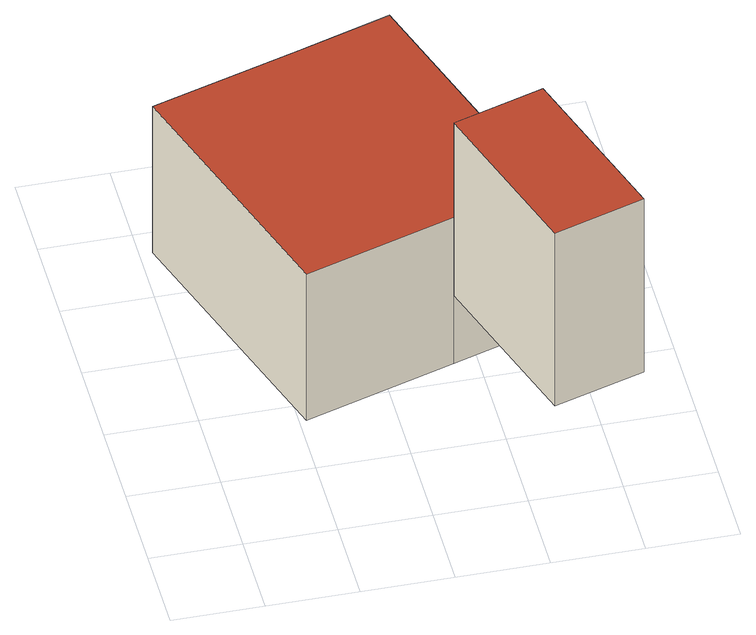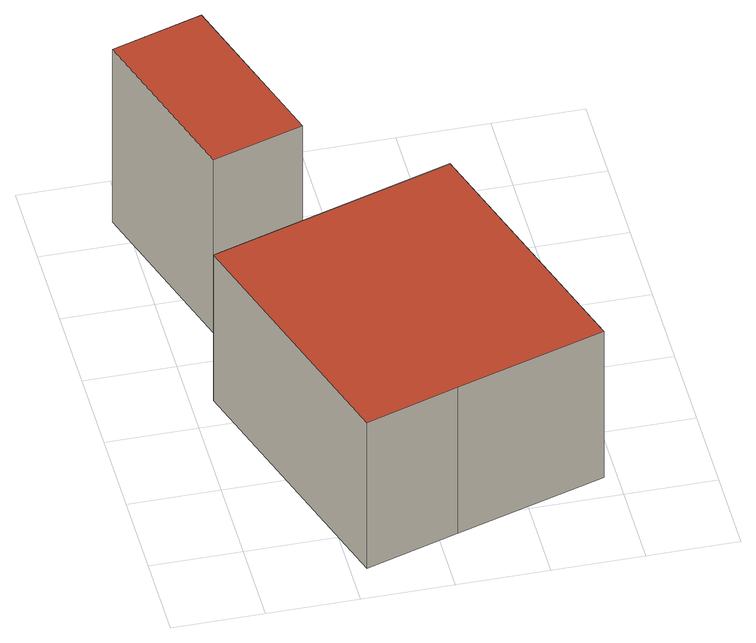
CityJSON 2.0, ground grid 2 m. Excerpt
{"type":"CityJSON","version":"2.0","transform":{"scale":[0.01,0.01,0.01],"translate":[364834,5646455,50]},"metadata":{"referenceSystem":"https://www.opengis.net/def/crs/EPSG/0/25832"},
"CityObjects":{
"building1":{"type":"Building","attributes":{"Geometrietyp2DReferenz":"3000","Gemeindeschluessel":"05315000","function":"31001_2000","roofType":"1000","measuredHeight":3.93},"address":[{"country":"Germany","locality":"Köln","thoroughfareNumber":"31","thoroughfareName":"Im Langen Bruch"}],"geometry":[{"type":"Solid","lod":"2","boundaries":[[[[0,1,2,3]],[[4,5,1,0]],[[6,7,5,4]],[[8,9,7,6]],[[10,11,9,8]],[[3,2,11,10]],[[8,6,4,0,3,10]],[[1,5,7,9,11,2]]]],"semantics":{"surfaces":[{"type":"WallSurface"},{"type":"RoofSurface"},{"type":"GroundSurface"}],"values":[[0,0,0,0,0,0,1,2]]}}]},
"building2":{"type":"Building","attributes":{"Geometrietyp2DReferenz":"3000","Gemeindeschluessel":"05315000","function":"31001_2000","roofType":"9999","measuredHeight":4.65},"address":[{"country":"Germany","locality":"Köln","thoroughfareNumber":"29","thoroughfareName":"Im Langen Bruch"}],"geometry":[{"type":"Solid","lod":"2","boundaries":[[[[12,13,14,15]],[[13,16,17,14]],[[12,18,16,13]],[[15,19,18,12]],[[14,17,19,15]],[[16,18,19,17]]]],"semantics":{"surfaces":[{"type":"RoofSurface"},{"type":"WallSurface"},{"type":"GroundSurface"}],"values":[[0,1,1,1,1,2]]}}]}
},
"vertices":[
[565,1108,431],[565,1108,38],[359,1042,38],[359,1042,431],[751,521,431],[751,521,38],[549,457,431],[549,457,38],[214,351,431],[214,351,38],[27,938,431],[27,938,38],
[672,70,686],[874,134,686],[751,521,686],[549,457,686],[874,134,221],[751,521,221],[672,70,221],[549,457,221]
]}
